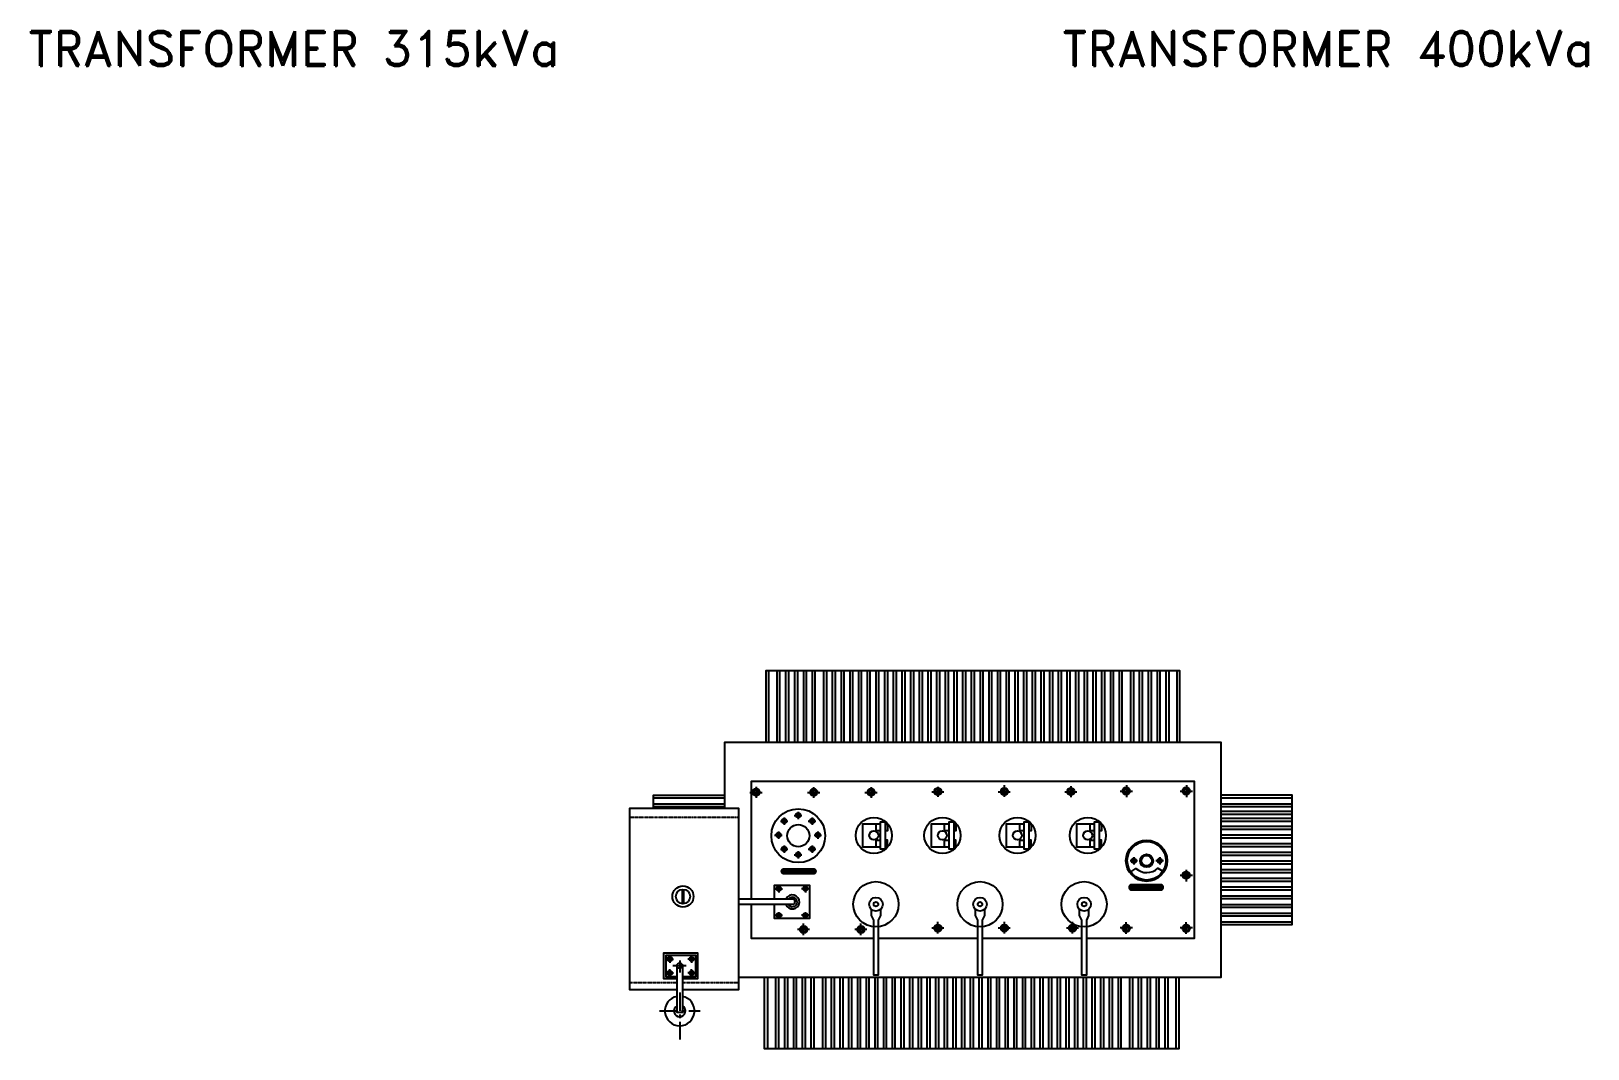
# Model space of a CAD drawing. Header units: millimetres. Extents: x 20927 to 53748, y 38421 to 54891.
# Drawn here: x 36641 to 42016, y 47191 to 50704 of the extents above; entities that cross this region are included whole.
import ezdxf
from ezdxf.enums import TextEntityAlignment as Align

# ---------------------------------------------------------------- set-up
doc = ezdxf.new("R2010")
doc.units = ezdxf.units.MM
doc.linetypes.add('CENTERX2', pattern=[101.6, 63.5, -12.7, 12.7, -12.7])
doc.linetypes.add('DASHEDX2', pattern=[1.5, 1, -0.5])
doc.layers.add('Btrans.', color=2, linetype='Continuous')
doc.layers.add('HIGHT', color=8, linetype='Continuous')
doc.styles.add('tx1', font='romand.shx')

msp = doc.modelspace()

# ---------------------------------------------------------------- linework, layer by layer
at = {"layer": 'Btrans.'}
for p, q in [((39565.8, 47573.6), (39911.1, 47573.6)), ((40211.1, 47573.6), (40268.9, 47573.6))]:
    msp.add_line(p, q, dxfattribs=at)
for points in [[(40607.3, 48248.6), (40607.3, 48496.1), (39177.3, 48496.1), (39177.3, 48248.6)], [(39084.8, 47438.6), (40749.8, 47438.6), (40749.8, 48248.6), (39034.8, 48248.6), (39034.8, 48018.7)], [(40284.5, 47573.6), (40657.3, 47573.6), (40657.3, 48113.6), (39127.3, 48113.6), (39127.3, 47708.7)], [(38789.8, 48018.7), (38789.8, 48067.3), (39034.8, 48067.3)], [(40749.8, 47619.8), (40994.8, 47619.8), (40994.8, 48067.3), (40749.8, 48067.3)], [(39127.3, 47689.9), (39127.3, 47573.6), (39550.1, 47573.6)], [(39923.6, 47573.6), (40210.7, 47573.6)], [(40603.7, 47438.6), (40603.7, 47191.1), (39173.7, 47191.1), (39173.7, 47438.6)]]:
    msp.add_lwpolyline(points, dxfattribs=at)
at = {"layer": 'HIGHT'}
for p, q in [((39187.3, 48496.1), (39187.3, 48248.6)), ((39215.2, 48496.1), (39215.2, 48248.6)), ((39225.2, 48496.1), (39225.2, 48248.6)), ((39245.9, 48496.1), (39245.9, 48248.6)), ((39255.9, 48496.1), (39255.9, 48248.6)), ((39276.6, 48496.1), (39276.6, 48248.6)), ((39286.6, 48496.1), (39286.6, 48248.6)), ((39307.3, 48496.1), (39307.3, 48248.6)), ((39317.3, 48496.1), (39317.3, 48248.6)), ((39337.3, 48496.1), (39337.3, 48248.6)), ((39347.3, 48496.1), (39347.3, 48248.6)), ((39377.3, 48496.1), (39377.3, 48248.6)), ((39387.3, 48496.1), (39387.3, 48248.6)), ((39407.3, 48496.1), (39407.3, 48248.6)), ((39417.3, 48496.1), (39417.3, 48248.6)), ((39437.3, 48496.1), (39437.3, 48248.6)), ((39447.3, 48496.1), (39447.3, 48248.6)), ((39467.3, 48496.1), (39467.3, 48248.6)), ((39477.3, 48496.1), (39477.3, 48248.6)), ((39497.3, 48496.1), (39497.3, 48248.6)), ((39507.3, 48496.1), (39507.3, 48248.6)), ((39527.3, 48496.1), (39527.3, 48248.6)), ((39537.3, 48496.1), (39537.3, 48248.6)), ((39557.3, 48496.1), (39557.3, 48248.6)), ((39567.3, 48496.1), (39567.3, 48248.6)), ((39587.3, 48496.1), (39587.3, 48248.6)), ((39597.3, 48496.1), (39597.3, 48248.6)), ((39617.3, 48496.1), (39617.3, 48248.6)), ((39627.3, 48496.1), (39627.3, 48248.6)), ((39647.3, 48496.1), (39647.3, 48248.6)), ((39657.3, 48496.1), (39657.3, 48248.6)), ((39677.3, 48496.1), (39677.3, 48248.6)), ((39687.3, 48496.1), (39687.3, 48248.6)), ((39707.3, 48496.1), (39707.3, 48248.6)), ((39717.3, 48496.1), (39717.3, 48248.6)), ((39737.3, 48496.1), (39737.3, 48248.6)), ((39747.3, 48496.1), (39747.3, 48248.6)), ((39767.3, 48496.1), (39767.3, 48248.6)), ((39777.3, 48496.1), (39777.3, 48248.6)), ((39797.3, 48496.1), (39797.3, 48248.6)), ((39807.3, 48496.1), (39807.3, 48248.6)), ((39827.3, 48496.1), (39827.3, 48248.6)), ((39837.3, 48496.1), (39837.3, 48248.6)), ((39857.3, 48496.1), (39857.3, 48248.6)), ((39867.3, 48496.1), (39867.3, 48248.6)), ((39887.3, 48496.1), (39887.3, 48248.6)), ((39897.3, 48496.1), (39897.3, 48248.6)), ((39917.3, 48496.1), (39917.3, 48248.6)), ((39927.3, 48496.1), (39927.3, 48248.6)), ((39947.3, 48496.1), (39947.3, 48248.6)), ((39957.3, 48496.1), (39957.3, 48248.6)), ((39977.3, 48496.1), (39977.3, 48248.6)), ((39987.3, 48496.1), (39987.3, 48248.6)), ((40007.3, 48496.1), (40007.3, 48248.6)), ((40017.3, 48496.1), (40017.3, 48248.6)), ((40037.3, 48496.1), (40037.3, 48248.6)), ((40047.3, 48496.1), (40047.3, 48248.6)), ((40067.3, 48496.1), (40067.3, 48248.6)), ((40077.3, 48496.1), (40077.3, 48248.6)), ((40097.3, 48496.1), (40097.3, 48248.6)), ((40107.3, 48496.1), (40107.3, 48248.6)), ((40127.3, 48496.1), (40127.3, 48248.6)), ((40137.3, 48496.1), (40137.3, 48248.6)), ((40157.3, 48496.1), (40157.3, 48248.6)), ((40167.3, 48496.1), (40167.3, 48248.6)), ((40187.3, 48496.1), (40187.3, 48248.6)), ((40197.3, 48496.1), (40197.3, 48248.6)), ((40217.3, 48496.1), (40217.3, 48248.6)), ((40227.3, 48496.1), (40227.3, 48248.6)), ((40247.3, 48496.1), (40247.3, 48248.6)), ((40257.3, 48496.1), (40257.3, 48248.6)), ((40277.3, 48496.1), (40277.3, 48248.6)), ((40287.3, 48496.1), (40287.3, 48248.6)), ((40307.3, 48496.1), (40307.3, 48248.6)), ((40317.3, 48496.1), (40317.3, 48248.6)), ((40337.3, 48496.1), (40337.3, 48248.6)), ((40347.3, 48496.1), (40347.3, 48248.6)), ((40367.3, 48496.1), (40367.3, 48248.6)), ((40377.3, 48496.1), (40377.3, 48248.6)), ((40397.3, 48496.1), (40397.3, 48248.6)), ((40407.3, 48496.1), (40407.3, 48248.6)), ((40437.3, 48496.1), (40437.3, 48248.6)), ((40447.3, 48496.1), (40447.3, 48248.6)), ((40467.3, 48496.1), (40467.3, 48248.6)), ((40477.3, 48496.1), (40477.3, 48248.6)), ((40498, 48496.1), (40498, 48248.6)), ((40508, 48496.1), (40508, 48248.6)), ((40528.7, 48496.1), (40528.7, 48248.6)), ((40538.7, 48496.1), (40538.7, 48248.6)), ((40559.4, 48496.1), (40559.4, 48248.6)), ((40569.4, 48496.1), (40569.4, 48248.6)), ((40597.3, 48496.1), (40597.3, 48248.6)), ((38789.8, 48057.3), (39034.8, 48057.3)), ((40749.8, 48057.3), (40994.8, 48057.3)), ((38789.8, 48037.3), (39034.8, 48037.3)), ((38789.8, 48027.3), (39034.8, 48027.3)), ((40749.8, 48037.3), (40994.8, 48037.3)), ((40749.8, 48027.3), (40994.8, 48027.3)), ((40749.8, 48011), (40994.8, 48011)), ((40749.8, 48001), (40994.8, 48001)), ((40749.8, 47986.9), (40994.8, 47986.9)), ((40749.8, 47976.9), (40994.8, 47976.9)), ((40749.8, 47959.8), (40994.8, 47959.8)), ((40749.8, 47949.8), (40994.8, 47949.8)), ((40749.8, 47929.8), (40994.8, 47929.8)), ((40749.8, 47919.8), (40994.8, 47919.8)), ((40749.8, 47899.8), (40994.8, 47899.8)), ((40749.8, 47889.8), (40994.8, 47889.8)), ((40749.8, 47869.8), (40994.8, 47869.8)), ((40749.8, 47859.8), (40994.8, 47859.8)), ((40749.8, 47839.8), (40994.8, 47839.8)), ((39238.2, 47807.6), (39344.2, 47807.6)), ((39344.2, 47799.8), (39238.2, 47799.8)), ((40749.8, 47829.8), (40994.8, 47829.8)), ((40749.8, 47809.8), (40994.8, 47809.8)), ((40749.8, 47799.8), (40994.8, 47799.8)), ((38889.3, 47741.4), (38889.3, 47692.3)), ((38893.2, 47741.5), (38893.2, 47692.2)), ((40438, 47752.6), (40543.9, 47752.6)), ((40543.9, 47744.8), (40438, 47744.8)), ((40749.8, 47779.8), (40994.8, 47779.8)), ((40749.8, 47769.8), (40994.8, 47769.8)), ((40749.8, 47749.8), (40994.8, 47749.8)), ((40749.8, 47739.8), (40994.8, 47739.8)), ((39084.8, 47708.7), (39273.4, 47708.7)), ((40749.8, 47719.8), (40994.8, 47719.8)), ((40749.8, 47709.8), (40994.8, 47709.8)), ((40749.8, 47689.8), (40994.8, 47689.8)), ((40749.8, 47679.8), (40994.8, 47679.8)), ((40749.8, 47659.8), (40994.8, 47659.8)), ((40749.8, 47649.8), (40994.8, 47649.8)), ((40749.8, 47629.8), (40994.8, 47629.8)), ((39183.7, 47438.6), (39183.7, 47191.1)), ((39211.6, 47438.6), (39211.6, 47191.1)), ((39221.6, 47438.6), (39221.6, 47191.1)), ((39242.3, 47438.6), (39242.3, 47191.1)), ((39252.3, 47438.6), (39252.3, 47191.1)), ((39273, 47438.6), (39273, 47191.1)), ((39283, 47438.6), (39283, 47191.1)), ((39303.7, 47438.6), (39303.7, 47191.1)), ((39313.7, 47438.6), (39313.7, 47191.1)), ((39333.7, 47438.6), (39333.7, 47191.1)), ((39343.7, 47438.6), (39343.7, 47191.1)), ((39373.7, 47438.6), (39373.7, 47191.1)), ((39383.7, 47438.6), (39383.7, 47191.1)), ((39403.7, 47438.6), (39403.7, 47191.1)), ((39413.7, 47438.6), (39413.7, 47191.1)), ((39433.7, 47438.6), (39433.7, 47191.1)), ((39443.7, 47438.6), (39443.7, 47191.1)), ((39463.7, 47438.6), (39463.7, 47191.1)), ((39473.7, 47438.6), (39473.7, 47191.1)), ((39493.7, 47438.6), (39493.7, 47191.1)), ((39503.7, 47438.6), (39503.7, 47191.1)), ((39523.7, 47438.6), (39523.7, 47191.1)), ((39533.7, 47438.6), (39533.7, 47191.1)), ((39553.7, 47438.6), (39553.7, 47191.1)), ((39563.7, 47438.6), (39563.7, 47191.1)), ((39583.7, 47438.6), (39583.7, 47191.1)), ((39593.7, 47438.6), (39593.7, 47191.1)), ((39613.7, 47438.6), (39613.7, 47191.1)), ((39623.7, 47438.6), (39623.7, 47191.1)), ((39643.7, 47438.6), (39643.7, 47191.1)), ((39653.7, 47438.6), (39653.7, 47191.1)), ((39673.7, 47438.6), (39673.7, 47191.1)), ((39683.7, 47438.6), (39683.7, 47191.1)), ((39703.7, 47438.6), (39703.7, 47191.1)), ((39713.7, 47438.6), (39713.7, 47191.1)), ((39733.7, 47438.6), (39733.7, 47191.1)), ((39743.7, 47438.6), (39743.7, 47191.1)), ((39763.7, 47438.6), (39763.7, 47191.1)), ((39773.7, 47438.6), (39773.7, 47191.1)), ((39793.7, 47438.6), (39793.7, 47191.1)), ((39803.7, 47438.6), (39803.7, 47191.1)), ((39823.7, 47438.6), (39823.7, 47191.1)), ((39833.7, 47438.6), (39833.7, 47191.1)), ((39853.7, 47438.6), (39853.7, 47191.1)), ((39863.7, 47438.6), (39863.7, 47191.1)), ((39883.7, 47438.6), (39883.7, 47191.1)), ((39893.7, 47438.6), (39893.7, 47191.1)), ((39913.7, 47438.6), (39913.7, 47191.1)), ((39923.7, 47438.6), (39923.7, 47191.1)), ((39943.7, 47438.6), (39943.7, 47191.1)), ((39953.7, 47438.6), (39953.7, 47191.1)), ((39973.7, 47438.6), (39973.7, 47191.1)), ((39983.7, 47438.6), (39983.7, 47191.1)), ((40003.7, 47438.6), (40003.7, 47191.1)), ((40013.7, 47438.6), (40013.7, 47191.1)), ((40033.7, 47438.6), (40033.7, 47191.1)), ((40043.7, 47438.6), (40043.7, 47191.1)), ((40063.7, 47438.6), (40063.7, 47191.1)), ((40073.7, 47438.6), (40073.7, 47191.1)), ((40093.7, 47438.6), (40093.7, 47191.1)), ((40103.7, 47438.6), (40103.7, 47191.1)), ((40123.7, 47438.6), (40123.7, 47191.1)), ((40133.7, 47438.6), (40133.7, 47191.1)), ((40153.7, 47438.6), (40153.7, 47191.1)), ((40163.7, 47438.6), (40163.7, 47191.1)), ((40183.7, 47438.6), (40183.7, 47191.1)), ((40193.7, 47438.6), (40193.7, 47191.1)), ((40213.7, 47438.6), (40213.7, 47191.1)), ((40223.7, 47438.6), (40223.7, 47191.1)), ((40243.7, 47438.6), (40243.7, 47191.1)), ((40253.7, 47438.6), (40253.7, 47191.1)), ((40273.7, 47438.6), (40273.7, 47191.1)), ((40283.7, 47438.6), (40283.7, 47191.1)), ((40303.7, 47438.6), (40303.7, 47191.1)), ((40313.7, 47438.6), (40313.7, 47191.1)), ((40333.7, 47438.6), (40333.7, 47191.1)), ((40343.7, 47438.6), (40343.7, 47191.1)), ((40363.7, 47438.6), (40363.7, 47191.1)), ((40373.7, 47438.6), (40373.7, 47191.1)), ((40393.7, 47438.6), (40393.7, 47191.1)), ((40403.7, 47438.6), (40403.7, 47191.1)), ((40433.7, 47438.6), (40433.7, 47191.1)), ((40443.7, 47438.6), (40443.7, 47191.1)), ((40463.7, 47438.6), (40463.7, 47191.1)), ((40473.7, 47438.6), (40473.7, 47191.1)), ((40494.4, 47438.6), (40494.4, 47191.1)), ((40504.4, 47438.6), (40504.4, 47191.1)), ((40525.1, 47438.6), (40525.1, 47191.1)), ((40535.1, 47438.6), (40535.1, 47191.1)), ((40555.8, 47438.6), (40555.8, 47191.1)), ((40565.8, 47438.6), (40565.8, 47191.1)), ((40593.7, 47438.6), (40593.7, 47191.1))]:
    msp.add_line(p, q, dxfattribs=at)
at = {"layer": 'HIGHT', "linetype": 'CENTERX2'}
for p, q in [((39123.1, 48075.6), (39164.8, 48075.6)), ((39144, 48096), (39144, 48057.2)), ((39322, 48075.6), (39363.7, 48075.6)), ((39342.9, 48094.8), (39342.9, 48057.2)), ((39520.1, 48075.6), (39561.8, 48075.6)), ((39541, 48094.8), (39541, 48057.2)), ((39750.6, 48077.9), (39792.3, 48077.9)), ((39771.5, 48096), (39771.5, 48061.4)), ((39980.1, 48077.9), (40021.8, 48077.9)), ((40001, 48101), (40001, 48061.4)), ((40209.6, 48077.9), (40251.3, 48077.9)), ((40230.5, 48097.7), (40230.5, 48059.3)), ((40443.4, 48079.9), (40401.7, 48079.9)), ((40422.5, 48101.1), (40422.5, 48060.1)), ((40650.5, 48079.9), (40608.8, 48079.9)), ((40629.7, 48101.1), (40629.7, 48060.1)), ((39289.3, 48009.3), (39289.3, 47984.1)), ((39227.9, 47976.8), (39254, 47976.8)), ((39241.2, 47989.3), (39241.2, 47964.2)), ((39276, 47996.7), (39302.1, 47996.7)), ((39324.2, 47976.8), (39350.3, 47976.8)), ((39337.5, 47989.3), (39337.5, 47964.2)), ((39208, 47928.6), (39234, 47928.6)), ((39221.2, 47941.2), (39221.2, 47916)), ((39241.2, 47893), (39241.2, 47867.9)), ((39337.5, 47893), (39337.5, 47867.9)), ((39344.1, 47928.6), (39370.2, 47928.6)), ((39357.4, 47941.2), (39357.4, 47916)), ((39227.9, 47880.5), (39254, 47880.5)), ((39276, 47860.5), (39302.1, 47860.5)), ((39289.3, 47873.1), (39289.3, 47847.9)), ((39324.2, 47880.5), (39350.3, 47880.5)), ((40461.5, 47839.6), (40435.5, 47839.6)), ((40448.3, 47852.2), (40448.3, 47827.1)), ((40550.8, 47839.6), (40524.8, 47839.6)), ((40537.6, 47852.2), (40537.6, 47827.1)), ((40650.5, 47789.2), (40608.8, 47789.2)), ((40629.3, 47809.3), (40629.3, 47769.1)), ((39208.9, 47743.5), (39235, 47743.5)), ((39222.2, 47756.1), (39222.2, 47730.9)), ((39327.5, 47743.5), (39301.4, 47743.5)), ((39314.2, 47756.1), (39314.2, 47730.9)), ((39208.9, 47653.1), (39235, 47653.1)), ((39327.5, 47653.1), (39301.4, 47653.1)), ((39308.1, 47584), (39308.1, 47624.2)), ((39506.2, 47584), (39506.2, 47624.2)), ((39771.9, 47589.1), (39771.9, 47629.3)), ((40001.4, 47589.1), (40001.4, 47629.3)), ((40236.7, 47589.1), (40236.7, 47629.3)), ((40422.1, 47588.3), (40422.1, 47628.5)), ((40629.3, 47588.3), (40629.3, 47628.5)), ((39286.9, 47604.1), (39328.6, 47604.1)), ((39484.9, 47604.1), (39526.6, 47604.1)), ((39750.6, 47609.2), (39792.3, 47609.2)), ((39980.1, 47609.2), (40021.8, 47609.2)), ((40215.5, 47609.2), (40257.2, 47609.2)), ((40443.4, 47608.4), (40401.7, 47608.4)), ((40650.5, 47608.4), (40608.8, 47608.4)), ((38833.2, 47500.6), (38859.3, 47500.6)), ((38846.5, 47513.2), (38846.5, 47488)), ((38846.5, 47441.3), (38846.5, 47466.4)), ((38856.9, 47478.3), (38903.1, 47478.3)), ((38880.6, 47496.6), (38880.6, 47455.1)), ((38934.9, 47500.6), (38908.8, 47500.6)), ((38921.6, 47513.2), (38921.6, 47488)), ((38921.6, 47441.3), (38921.6, 47466.4)), ((38833.2, 47453.8), (38859.3, 47453.8)), ((38934.9, 47453.8), (38908.8, 47453.8)), ((38880.5, 47385.8), (38880.5, 47223.5)), ((38810.7, 47322), (38950.7, 47322))]:
    msp.add_line(p, q, dxfattribs=at)
at = {"layer": 'HIGHT', "linetype": 'DASHEDX2'}
for p, q in [((39084.8, 47990), (38706.8, 47990)), ((38706.8, 47419.7), (38871.2, 47419.7)), ((38889.8, 47419.7), (39084.8, 47419.7))]:
    msp.add_line(p, q, dxfattribs=at)
at = {"layer": 'HIGHT'}
for points in [[(39144.3, 48064.3), (39155.2, 48070.6), (39155.2, 48083.1), (39144.3, 48089.4), (39133.4, 48083.1), (39133.4, 48070.6)], [(39343.2, 48064.3), (39354.1, 48070.6), (39354.1, 48083.1), (39343.2, 48089.4), (39332.3, 48083.1), (39332.3, 48070.6)], [(39541.3, 48064.3), (39552.2, 48070.6), (39552.2, 48083.1), (39541.3, 48089.4), (39530.4, 48083.1), (39530.4, 48070.6)], [(39771.9, 48066.6), (39782.8, 48072.9), (39782.8, 48085.4), (39771.9, 48091.7), (39761, 48085.4), (39761, 48072.9)], [(40001.4, 48066.6), (40012.2, 48072.9), (40012.2, 48085.4), (40001.4, 48091.7), (39990.5, 48085.4), (39990.5, 48072.9)], [(40230.8, 48066.6), (40241.7, 48072.9), (40241.7, 48085.4), (40230.8, 48091.7), (40220, 48085.4), (40220, 48072.9)], [(40422.1, 48068.6), (40411.2, 48074.9), (40411.2, 48087.4), (40422.1, 48093.7), (40433, 48087.4), (40433, 48074.9)], [(40629.3, 48068.6), (40618.4, 48074.9), (40618.4, 48087.4), (40629.3, 48093.7), (40640.2, 48087.4), (40640.2, 48074.9)], [(39289.3, 47989.6), (39296.1, 47993.5), (39296.1, 48001.4), (39289.3, 48005.3), (39282.5, 48001.4), (39282.5, 47993.5)], [(39241.2, 47969.6), (39248, 47973.6), (39248, 47981.4), (39241.2, 47985.4), (39234.4, 47981.4), (39234.4, 47973.6)], [(39337.5, 47969.6), (39344.3, 47973.6), (39344.3, 47981.4), (39337.5, 47985.4), (39330.7, 47981.4), (39330.7, 47973.6)], [(39589.8, 47974.5), (39589.8, 47880.8), (39574.2, 47880.8), (39574.2, 47974.5)], [(39826.5, 47974.5), (39826.5, 47880.8), (39810.8, 47880.8), (39810.8, 47974.5)], [(40085.7, 47974.5), (40085.7, 47880.8), (40070.1, 47880.8), (40070.1, 47974.5)], [(40328.5, 47974.5), (40328.5, 47880.8), (40312.9, 47880.8), (40312.9, 47974.5)], [(39221.2, 47921.5), (39228, 47925.4), (39228, 47933.3), (39221.2, 47937.2), (39214.4, 47933.3), (39214.4, 47925.4)], [(39357.4, 47921.5), (39364.2, 47925.4), (39364.2, 47933.3), (39357.4, 47937.2), (39350.6, 47933.3), (39350.6, 47925.4)], [(39241.2, 47873.4), (39248, 47877.3), (39248, 47885.1), (39241.2, 47889.1), (39234.4, 47885.1), (39234.4, 47877.3)], [(39289.3, 47853.4), (39296.1, 47857.3), (39296.1, 47865.2), (39289.3, 47869.1), (39282.5, 47865.2), (39282.5, 47857.3)], [(39337.5, 47873.4), (39344.3, 47877.3), (39344.3, 47885.1), (39337.5, 47889.1), (39330.7, 47885.1), (39330.7, 47877.3)], [(40448.3, 47832.5), (40441.5, 47836.5), (40441.5, 47844.3), (40448.3, 47848.3), (40455.1, 47844.3), (40455.1, 47836.5)], [(40537.6, 47832.5), (40530.7, 47836.5), (40530.7, 47844.3), (40537.6, 47848.3), (40544.4, 47844.3), (40544.4, 47836.5)], [(40629.3, 47777.8), (40618.4, 47784.1), (40618.4, 47796.7), (40629.3, 47803), (40640.2, 47796.7), (40640.2, 47784.1)], [(39222.2, 47736.4), (39229, 47740.3), (39229, 47748.2), (39222.2, 47752.1), (39215.4, 47748.2), (39215.4, 47740.3)], [(39314.2, 47736.4), (39307.4, 47740.3), (39307.4, 47748.2), (39314.2, 47752.1), (39321, 47748.2), (39321, 47740.3)], [(39222.2, 47660.2), (39229, 47656.2), (39229, 47648.4), (39222.2, 47644.4), (39215.4, 47648.4), (39215.4, 47656.2)], [(39314.2, 47660.2), (39307.4, 47656.2), (39307.4, 47648.4), (39314.2, 47644.4), (39321, 47648.4), (39321, 47656.2)], [(39308.1, 47615.5), (39319, 47609.2), (39319, 47596.6), (39308.1, 47590.3), (39297.2, 47596.6), (39297.2, 47609.2)], [(39506.2, 47615.5), (39517.1, 47609.2), (39517.1, 47596.6), (39506.2, 47590.3), (39495.3, 47596.6), (39495.3, 47609.2)], [(39771.9, 47620.6), (39782.8, 47614.3), (39782.8, 47601.7), (39771.9, 47595.4), (39761, 47601.7), (39761, 47614.3)], [(40001.4, 47620.6), (40012.2, 47614.3), (40012.2, 47601.7), (40001.4, 47595.4), (39990.5, 47601.7), (39990.5, 47614.3)], [(40236.7, 47620.6), (40247.6, 47614.3), (40247.6, 47601.7), (40236.7, 47595.4), (40225.8, 47601.7), (40225.8, 47614.3)], [(40422.1, 47619.8), (40411.2, 47613.5), (40411.2, 47600.9), (40422.1, 47594.6), (40433, 47600.9), (40433, 47613.5)], [(40629.3, 47619.8), (40618.4, 47613.5), (40618.4, 47600.9), (40629.3, 47594.6), (40640.2, 47600.9), (40640.2, 47613.5)], [(38846.5, 47493.5), (38853.3, 47497.4), (38853.3, 47505.3), (38846.5, 47509.2), (38839.7, 47505.3), (38839.7, 47497.4)], [(38846.5, 47460.9), (38853.3, 47457), (38853.3, 47449.1), (38846.5, 47445.2), (38839.7, 47449.1), (38839.7, 47457)], [(38921.6, 47493.5), (38914.8, 47497.4), (38914.8, 47505.3), (38921.6, 47509.2), (38928.4, 47505.3), (38928.4, 47497.4)], [(38921.6, 47460.9), (38914.8, 47457), (38914.8, 47449.1), (38921.6, 47445.2), (38928.4, 47449.1), (38928.4, 47457)]]:
    msp.add_lwpolyline(points, close=True, dxfattribs=at)
for points in [[(38889.8, 47396.2), (39084.8, 47396.2), (39084.8, 48021.2), (38706.8, 48021.2), (38706.8, 47396.2), (38871.2, 47396.2)], [(39574.2, 47966.7), (39511.7, 47966.7), (39511.7, 47888.6), (39574.2, 47888.6)], [(39574.2, 47943.3), (39558.5, 47943.3), (39558.5, 47966.7)], [(39589.8, 47966.7), (39597.6, 47966.7), (39597.6, 47943.3), (39589.8, 47943.3)], [(39810.8, 47966.7), (39748.3, 47966.7), (39748.3, 47888.6), (39810.8, 47888.6)], [(39810.8, 47943.3), (39795.2, 47943.3), (39795.2, 47966.7)], [(39826.5, 47966.7), (39834.3, 47966.7), (39834.3, 47943.3), (39826.5, 47943.3)], [(40070.1, 47966.7), (40007.6, 47966.7), (40007.6, 47888.6), (40070.1, 47888.6)], [(40070.1, 47943.3), (40054.5, 47943.3), (40054.5, 47966.7)], [(40085.7, 47966.7), (40093.5, 47966.7), (40093.5, 47943.3), (40085.7, 47943.3)], [(40312.9, 47966.7), (40250.4, 47966.7), (40250.4, 47888.6), (40312.9, 47888.6)], [(40312.9, 47943.3), (40297.3, 47943.3), (40297.3, 47966.7)], [(40328.5, 47966.7), (40336.3, 47966.7), (40336.3, 47943.3), (40328.5, 47943.3)], [(39558.5, 47888.6), (39558.5, 47912), (39574.2, 47912)], [(39589.8, 47888.6), (39597.6, 47888.6), (39597.6, 47912), (39589.8, 47912)], [(39795.2, 47888.6), (39795.2, 47912), (39810.8, 47912)], [(39826.5, 47888.6), (39834.3, 47888.6), (39834.3, 47912), (39826.5, 47912)], [(40054.5, 47888.6), (40054.5, 47912), (40070.1, 47912)], [(40085.7, 47888.6), (40093.5, 47888.6), (40093.5, 47912), (40085.7, 47912)], [(40297.3, 47888.6), (40297.3, 47912), (40312.9, 47912)], [(40328.5, 47888.6), (40336.3, 47888.6), (40336.3, 47912), (40328.5, 47912)], [(39208.1, 47708.7), (39208.1, 47755.8), (39328.3, 47755.8), (39328.3, 47640.8), (39208.1, 47640.8), (39208.1, 47689.9)], [(39573.6, 47672.8), (39573.6, 47651.2), (39565.8, 47635.6), (39565.8, 47445.9), (39550.1, 47445.9), (39550.1, 47635.6), (39542.3, 47651.2), (39542.3, 47672.8)], [(39932.9, 47672.8), (39932.9, 47651.2), (39925.1, 47635.6), (39925.1, 47445.9), (39909.5, 47445.9), (39909.5, 47635.6), (39901.7, 47651.2), (39901.7, 47672.8)], [(40292.3, 47672.8), (40292.3, 47651.2), (40284.5, 47635.6), (40284.5, 47445.9), (40268.9, 47445.9), (40268.9, 47635.6), (40261.1, 47651.2), (40261.1, 47672.8)], [(38871.2, 47432.4), (38825.8, 47432.4), (38825.8, 47522.1), (38942.3, 47522.1), (38942.3, 47432.4), (38889.8, 47432.4)], [(38871.2, 47440.2), (38833.7, 47440.2), (38833.7, 47514.3), (38934.5, 47514.3), (38934.5, 47440.2), (38889.8, 47440.2)], [(38889.8, 47478.3), (38889.8, 47316.6), (38871.2, 47316.6), (38871.2, 47478.3)]]:
    msp.add_lwpolyline(points, dxfattribs=at)
for points in [[(39344.2, 47795.1), (39238.2, 47795.1, -0.686948), (39238.2, 47812.3), (39344.2, 47812.3, -0.686948)], [(40438, 47757.3, 0.686948), (40438, 47740.1), (40543.9, 47740.1, 0.686948), (40543.9, 47757.3)]]:
    msp.add_lwpolyline(points, format="xyb", close=True, dxfattribs=at)
for points in [[(40438.4, 47801.6), (40455.6, 47814, 0.399758), (40531.2, 47814.9), (40548, 47804)], [(39273.1, 47708.7, -0.438888), (39273.4, 47689.9), (39084.8, 47689.9)]]:
    msp.add_lwpolyline(points, format="xyb", dxfattribs=at)
for centre, radius in [((39144.3, 48076.8), 12.6), ((39144.3, 48076.8), 8.3), ((39343.2, 48076.8), 12.6), ((39343.2, 48076.8), 8.3), ((39541.3, 48076.8), 12.6), ((39541.3, 48076.8), 8.3), ((39771.9, 48079.2), 12.6), ((39771.9, 48079.2), 8.3), ((40001.4, 48079.2), 12.6), ((40001.4, 48079.2), 8.3), ((40230.8, 48079.2), 12.6), ((40230.8, 48079.2), 8.3), ((40422.1, 48081.1), 12.6), ((40422.1, 48081.1), 8.3), ((40629.3, 48081.1), 12.6), ((40629.3, 48081.1), 8.3), ((39289.8, 47926.8), 92.9), ((39289.3, 47997.5), 7.86), ((39289.3, 47997.5), 5.19), ((39241.2, 47977.5), 7.86), ((39241.2, 47977.5), 5.19), ((39289.8, 47926.8), 38.5), ((39337.5, 47977.5), 7.86), ((39337.5, 47977.5), 5.19), ((39550.7, 47927.7), 62.5), ((39787.4, 47927.7), 62.5), ((40046.6, 47927.7), 62.5), ((40289.5, 47927.7), 62.5), ((39221.2, 47929.4), 7.86), ((39221.2, 47929.4), 5.19), ((39357.4, 47929.4), 7.86), ((39357.4, 47929.4), 5.19), ((39550.7, 47927.7), 15.6), ((39787.4, 47927.7), 15.6), ((40046.6, 47927.7), 15.6), ((40289.5, 47927.7), 15.6), ((40492.4, 47840.4), 71.1), ((40492.4, 47840.4), 66.5), ((39241.2, 47881.2), 7.86), ((39241.2, 47881.2), 5.19), ((39289.3, 47861.3), 7.86), ((39289.3, 47861.3), 5.19), ((39337.5, 47881.2), 7.86), ((39337.5, 47881.2), 5.19), ((40448.3, 47840.4), 7.86), ((40448.3, 47840.4), 5.19), ((40492.4, 47840.4), 22.6), ((40492.4, 47840.4), 17.9), ((40537.6, 47840.4), 7.86), ((40537.6, 47840.4), 5.19), ((40629.3, 47790.4), 12.6), ((40629.3, 47790.4), 8.3), ((38891.7, 47716.9), 36.4), ((38891.7, 47716.9), 24.7), ((39222.2, 47744.3), 7.86), ((39222.2, 47744.3), 5.19), ((39314.2, 47744.3), 7.86), ((39314.2, 47744.3), 5.19), ((39557.9, 47690.3), 78.1), ((39917.3, 47690.3), 78.1), ((40276.7, 47690.3), 78.1), ((39557.9, 47690.3), 23.4), ((39557.9, 47690.3), 7.81), ((39917.3, 47690.3), 23.4), ((39917.3, 47690.3), 7.81), ((40276.7, 47690.3), 23.4), ((40276.7, 47690.3), 7.81), ((39222.2, 47652.3), 7.86), ((39222.2, 47652.3), 5.19), ((39314.2, 47652.3), 7.86), ((39314.2, 47652.3), 5.19), ((39308.1, 47602.9), 12.6), ((39308.1, 47602.9), 8.3), ((39506.2, 47602.9), 12.6), ((39506.2, 47602.9), 8.3), ((39771.9, 47608), 12.6), ((39771.9, 47608), 8.3), ((40001.4, 47608), 12.6), ((40001.4, 47608), 8.3), ((40236.7, 47608), 12.6), ((40236.7, 47608), 8.3), ((40422.1, 47607.2), 12.6), ((40422.1, 47607.2), 8.3), ((40629.3, 47607.2), 12.6), ((40629.3, 47607.2), 8.3), ((38846.5, 47501.4), 7.86), ((38846.5, 47453.1), 7.86), ((38846.5, 47501.4), 5.19), ((38880.6, 47478.3), 9.18), ((38921.6, 47501.4), 7.86), ((38921.6, 47453.1), 7.86), ((38921.6, 47501.4), 5.19), ((38846.5, 47453.1), 5.19), ((38921.6, 47453.1), 5.19)]:
    msp.add_circle(centre, radius, dxfattribs=at)
for centre, radius, start, end in [((39241.5, 47803.7), 4.53, 111.0259, 248.9741), ((39340.9, 47803.7), 4.53, 291.0259, 68.9741), ((40441.3, 47748.7), 4.53, 111.0259, 248.9741), ((40540.6, 47748.7), 4.53, 291.0259, 68.9741), ((39269.3, 47698.1), 24.2, 199.8516, 153.9998), ((39269.3, 47698.1), 16.4, 210.1125, 139.6355), ((38880.5, 47322), 51.2, 100.4908, 79.5277), ((38880.5, 47322), 19.9, 117.8642, 62.1886)]:
    msp.add_arc(centre, radius, start, end, dxfattribs=at)

# ---------------------------------------------------------------- texts
at = {"layer": 'Btrans.', "style": 'tx1'}
for s, p in [('TRANSFORMER 315kVa', (37548.8, 50644)), ('TRANSFORMER 400kVa', (41118.6, 50644))]:
    msp.add_text(s, height=120, dxfattribs=at).set_placement(p, align=Align.MIDDLE_CENTER)

doc.saveas('drawing.dxf')
